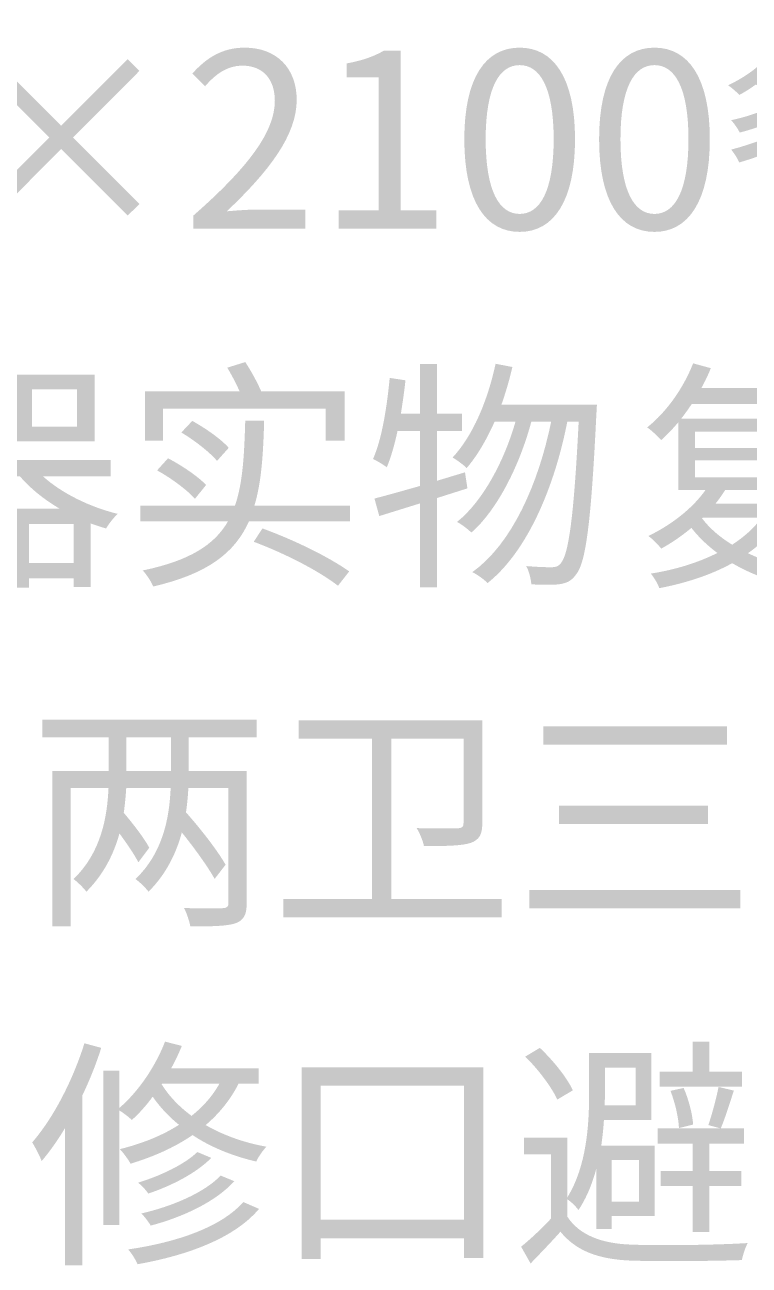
# Model space of a CAD drawing. Header units: millimetres. Extents: x -4600 to 229000, y -4300 to 19460.
# Drawn here: x 100488 to 101343, y 9372 to 10836 of the extents above; entities that cross this region are included whole.
import ezdxf

# ---------------------------------------------------------------- set-up
doc = ezdxf.new("R2010")
doc.units = ezdxf.units.MM
doc.header["$LTSCALE"] = 100
doc.layers.add('A-NOTE', color=7, linetype='Continuous', lineweight=18)

# ---------------------------------------------------------------- blocks, each defined once
blk = doc.blocks.new('A03_SHEET')
at = {"layer": 'A-NOTE'}
h = blk.add_hatch(color=256, dxfattribs=at)
edge = h.paths.add_edge_path()
edge.add_spline(control_points=[(21464.9, 10784.9), (21476.6, 10779.2), (21489.2, 10772.6), (21501.6, 10765.5)], knot_values=[0, 0, 0, 0, 1, 1, 1, 1], degree=3, periodic=0)
edge.add_spline(control_points=[(21501.6, 10765.5), (21489.8, 10758), (21476.9, 10752.3), (21464, 10748.3)], knot_values=[0, 0, 0, 0, 1, 1, 1, 1], degree=3, periodic=0)
edge.add_spline(control_points=[(21464, 10748.3), (21466, 10746.3), (21468.3, 10743.4), (21470.3, 10740.5)], knot_values=[0, 0, 0, 0, 1, 1, 1, 1], degree=3, periodic=0)
edge.add_line((21470.3, 10740.5), (21460.3, 10748.3))
edge.add_line((21460.3, 10748.3), (21442.5, 10748.3))
edge.add_spline(control_points=[(21442.5, 10748.3), (21417.9, 10724.2), (21370.1, 10701.3), (21321.6, 10688.4)], knot_values=[0, 0, 0, 0, 1, 1, 1, 1], degree=3, periodic=0)
edge.add_spline(control_points=[(21321.6, 10688.4), (21325.1, 10684.1), (21329.4, 10677.5), (21331.1, 10673.2)], knot_values=[0, 0, 0, 0, 1, 1, 1, 1], degree=3, periodic=0)
edge.add_spline(control_points=[(21331.1, 10673.2), (21361.2, 10682.1), (21391.5, 10694.7), (21416.2, 10708.7)], knot_values=[0, 0, 0, 0, 1, 1, 1, 1], degree=3, periodic=0)
edge.add_line((21416.2, 10708.7), (21416.2, 10698.1))
edge.add_line((21416.2, 10698.1), (21490.7, 10698.1))
edge.add_line((21490.7, 10698.1), (21490.7, 10708.7))
edge.add_spline(control_points=[(21490.7, 10708.7), (21517.6, 10694.4), (21548.8, 10682.4), (21576.3, 10675.5)], knot_values=[0, 0, 0, 0, 1, 1, 1, 1], degree=3, periodic=0)
edge.add_spline(control_points=[(21576.3, 10675.5), (21578.6, 10680.1), (21582.9, 10687.3), (21586.6, 10691.5)], knot_values=[0, 0, 0, 0, 1, 1, 1, 1], degree=3, periodic=0)
edge.add_spline(control_points=[(21586.6, 10691.5), (21550.8, 10699.3), (21510.7, 10714.5), (21479.5, 10734.5)], knot_values=[0, 0, 0, 0, 1, 1, 1, 1], degree=3, periodic=0)
edge.add_spline(control_points=[(21479.5, 10734.5), (21493, 10739.7), (21506.4, 10746.6), (21518.5, 10755.2)], knot_values=[0, 0, 0, 0, 1, 1, 1, 1], degree=3, periodic=0)
edge.add_spline(control_points=[(21518.5, 10755.2), (21537.4, 10743.4), (21554.3, 10731.4), (21565.2, 10721.3)], knot_values=[0, 0, 0, 0, 1, 1, 1, 1], degree=3, periodic=0)
edge.add_line((21565.2, 10721.3), (21578.6, 10735.4))
edge.add_spline(control_points=[(21578.6, 10735.4), (21567.7, 10745.1), (21551.4, 10756.3), (21533.4, 10767.2)], knot_values=[0, 0, 0, 0, 1, 1, 1, 1], degree=3, periodic=0)
edge.add_spline(control_points=[(21533.4, 10767.2), (21548.5, 10780.9), (21561.4, 10798.1), (21569.2, 10818.8)], knot_values=[0, 0, 0, 0, 1, 1, 1, 1], degree=3, periodic=0)
edge.add_line((21569.2, 10818.8), (21556.6, 10824.2))
edge.add_line((21556.6, 10824.2), (21553.4, 10823.3))
edge.add_line((21553.4, 10823.3), (21465.5, 10823.3))
edge.add_line((21465.5, 10823.3), (21465.5, 10807.6))
edge.add_line((21465.5, 10807.6), (21543.7, 10807.6))
edge.add_spline(control_points=[(21543.7, 10807.6), (21536.8, 10795.8), (21527.6, 10785.5), (21517, 10776.6)], knot_values=[0, 0, 0, 0, 1, 1, 1, 1], degree=3, periodic=0)
edge.add_spline(control_points=[(21517, 10776.6), (21503.6, 10784.1), (21489.8, 10791), (21477.2, 10796.7)], knot_values=[0, 0, 0, 0, 1, 1, 1, 1], degree=3, periodic=0)
edge.add_line((21477.2, 10796.7), (21464.9, 10784.9))
edge = h.paths.add_edge_path(flags=0)
edge.add_spline(control_points=[(21364.9, 10799), (21354.3, 10785.2), (21336.2, 10772.9), (21317.9, 10764.3)], knot_values=[0, 0, 0, 0, 1, 1, 1, 1], degree=3, periodic=0)
edge.add_spline(control_points=[(21317.9, 10764.3), (21321.9, 10761.7), (21328.5, 10756), (21331.1, 10752.9)], knot_values=[0, 0, 0, 0, 1, 1, 1, 1], degree=3, periodic=0)
edge.add_spline(control_points=[(21331.1, 10752.9), (21337.7, 10756.3), (21344.3, 10760.6), (21350.6, 10765.2)], knot_values=[0, 0, 0, 0, 1, 1, 1, 1], degree=3, periodic=0)
edge.add_spline(control_points=[(21350.6, 10765.2), (21362, 10759.7), (21374.6, 10752.3), (21383.5, 10746)], knot_values=[0, 0, 0, 0, 1, 1, 1, 1], degree=3, periodic=0)
edge.add_spline(control_points=[(21383.5, 10746), (21364.3, 10735.4), (21342.8, 10727.6), (21321.6, 10723.1)], knot_values=[0, 0, 0, 0, 1, 1, 1, 1], degree=3, periodic=0)
edge.add_spline(control_points=[(21321.6, 10723.1), (21325.1, 10719.3), (21329.7, 10712.7), (21331.7, 10708.5)], knot_values=[0, 0, 0, 0, 1, 1, 1, 1], degree=3, periodic=0)
edge.add_spline(control_points=[(21331.7, 10708.5), (21379.2, 10720.8), (21428.5, 10746), (21450.3, 10789)], knot_values=[0, 0, 0, 0, 1, 1, 1, 1], degree=3, periodic=0)
edge.add_line((21450.3, 10789), (21438.5, 10795.5))
edge.add_line((21438.5, 10795.5), (21435.1, 10794.7))
edge.add_line((21435.1, 10794.7), (21404.7, 10794.7))
edge.add_line((21404.7, 10794.7), (21404.7, 10809))
edge.add_line((21404.7, 10809), (21454, 10809))
edge.add_line((21454, 10809), (21454, 10823.3))
edge.add_line((21454, 10823.3), (21404.7, 10823.3))
edge.add_line((21404.7, 10823.3), (21404.7, 10835.7))
edge.add_line((21404.7, 10835.7), (21386.4, 10835.7))
edge.add_line((21386.4, 10835.7), (21386.4, 10794.7))
edge.add_line((21386.4, 10794.7), (21379.8, 10794.7))
edge.add_line((21379.8, 10794.7), (21364.9, 10799))
edge = h.paths.add_edge_path(flags=0)
edge.add_spline(control_points=[(21424.5, 10780.4), (21417.3, 10770.6), (21408.2, 10762), (21397.6, 10754.6)], knot_values=[0, 0, 0, 0, 1, 1, 1, 1], degree=3, periodic=0)
edge.add_spline(control_points=[(21397.6, 10754.6), (21388.7, 10761.5), (21374.9, 10769.2), (21362.6, 10774.6)], knot_values=[0, 0, 0, 0, 1, 1, 1, 1], degree=3, periodic=0)
edge.add_line((21362.6, 10774.6), (21368.6, 10780.4))
edge.add_line((21368.6, 10780.4), (21424.5, 10780.4))
edge = h.paths.add_edge_path(flags=0)
edge.add_spline(control_points=[(21452.6, 10733.7), (21462, 10725.9), (21473.5, 10718.5), (21486.1, 10711.3)], knot_values=[0, 0, 0, 0, 1, 1, 1, 1], degree=3, periodic=0)
edge.add_line((21486.1, 10711.3), (21420.8, 10711.3))
edge.add_spline(control_points=[(21420.8, 10711.3), (21433.1, 10718.5), (21444, 10726.2), (21452.6, 10733.7)], knot_values=[0, 0, 0, 0, 1, 1, 1, 1], degree=3, periodic=0)
h = blk.add_hatch(color=256, dxfattribs=at)
edge = h.paths.add_edge_path()
edge.add_line((20687.1, 10595), (20819.1, 10595))
edge.add_line((20819.1, 10595), (20819.1, 10617.6))
edge.add_line((20819.1, 10617.6), (20761, 10617.6))
edge.add_spline(control_points=[(20761, 10617.6), (20750.4, 10617.6), (20737.5, 10616.5), (20726.6, 10615.6)], knot_values=[0, 0, 0, 0, 1, 1, 1, 1], degree=3, periodic=0)
edge.add_spline(control_points=[(20726.6, 10615.6), (20775.9, 10662.3), (20809.1, 10705), (20809.1, 10747.1), (20809.1, 10784.4), (20785.3, 10808.7), (20747.8, 10808.7), (20721.1, 10808.7), (20702.8, 10796.7), (20685.9, 10778.1)], knot_values=[0, 0, 0, 0, 1, 1, 1, 2, 2, 2, 3, 3, 3, 3], degree=3, periodic=0)
edge.add_line((20685.9, 10778.1), (20701.1, 10763.2))
edge.add_spline(control_points=[(20701.1, 10763.2), (20712.8, 10777.2), (20727.4, 10787.5), (20744.6, 10787.5), (20770.7, 10787.5), (20783.3, 10770), (20783.3, 10746), (20783.3, 10709.9), (20752.9, 10668.1), (20687.1, 10610.5)], knot_values=[0, 0, 0, 0, 1, 1, 1, 2, 2, 2, 3, 3, 3, 3], degree=3, periodic=0)
edge.add_line((20687.1, 10610.5), (20687.1, 10595))
h = blk.add_hatch(color=256, dxfattribs=at)
edge = h.paths.add_edge_path()
edge.add_line((20858.7, 10595), (20973.8, 10595))
edge.add_line((20973.8, 10595), (20973.8, 10616.8))
edge.add_line((20973.8, 10616.8), (20931.7, 10616.8))
edge.add_line((20931.7, 10616.8), (20931.7, 10805))
edge.add_line((20931.7, 10805), (20911.7, 10805))
edge.add_spline(control_points=[(20911.7, 10805), (20900.2, 10798.4), (20886.7, 10793.5), (20868.1, 10790.1)], knot_values=[0, 0, 0, 0, 1, 1, 1, 1], degree=3, periodic=0)
edge.add_line((20868.1, 10790.1), (20868.1, 10773.5))
edge.add_line((20868.1, 10773.5), (20905.6, 10773.5))
edge.add_line((20905.6, 10773.5), (20905.6, 10616.8))
edge.add_line((20905.6, 10616.8), (20858.7, 10616.8))
edge.add_line((20858.7, 10616.8), (20858.7, 10595))
h = blk.add_hatch(color=256, dxfattribs=at)
edge = h.paths.add_edge_path()
edge.add_spline(control_points=[(21072.1, 10591.3), (21111.9, 10591.3), (21137.4, 10627.4), (21137.4, 10700.7), (21137.4, 10773.5), (21111.9, 10808.7), (21072.1, 10808.7), (21032, 10808.7), (21006.8, 10773.5), (21006.8, 10700.7), (21006.8, 10627.4), (21032, 10591.3), (21072.1, 10591.3)], knot_values=[0, 0, 0, 0, 1, 1, 1, 2, 2, 2, 3, 3, 3, 4, 4, 4, 4], degree=3, periodic=0)
edge = h.paths.add_edge_path(flags=0)
edge.add_spline(control_points=[(21072.1, 10612.5), (21048.3, 10612.5), (21032, 10639.1), (21032, 10700.7), (21032, 10762), (21048.3, 10788.1), (21072.1, 10788.1), (21095.9, 10788.1), (21112.2, 10762), (21112.2, 10700.7), (21112.2, 10639.1), (21095.9, 10612.5), (21072.1, 10612.5)], knot_values=[0, 0, 0, 0, 1, 1, 1, 2, 2, 2, 3, 3, 3, 4, 4, 4, 4], degree=3, periodic=0)
h = blk.add_hatch(color=256, dxfattribs=at)
edge = h.paths.add_edge_path()
edge.add_spline(control_points=[(21231.1, 10591.3), (21270.9, 10591.3), (21296.4, 10627.4), (21296.4, 10700.7), (21296.4, 10773.5), (21270.9, 10808.7), (21231.1, 10808.7), (21191, 10808.7), (21165.8, 10773.5), (21165.8, 10700.7), (21165.8, 10627.4), (21191, 10591.3), (21231.1, 10591.3)], knot_values=[0, 0, 0, 0, 1, 1, 1, 2, 2, 2, 3, 3, 3, 4, 4, 4, 4], degree=3, periodic=0)
edge = h.paths.add_edge_path(flags=0)
edge.add_spline(control_points=[(21231.1, 10612.5), (21207.3, 10612.5), (21191, 10639.1), (21191, 10700.7), (21191, 10762), (21207.3, 10788.1), (21231.1, 10788.1), (21254.9, 10788.1), (21271.2, 10762), (21271.2, 10700.7), (21271.2, 10639.1), (21254.9, 10612.5), (21231.1, 10612.5)], knot_values=[0, 0, 0, 0, 1, 1, 1, 2, 2, 2, 3, 3, 3, 4, 4, 4, 4], degree=3, periodic=0)
for points in [[(20609.7, 10610.5), (20623.5, 10624.2), (20545.2, 10702.7), (20623.5, 10781.2), (20609.7, 10795), (20531.2, 10716.5), (20453, 10795), (20438.9, 10780.9), (20517.4, 10702.7), (20438.9, 10624.2), (20453, 10610.5), (20531.2, 10689), (20609.7, 10610.5)], [(21100.2, 10007.9), (21100.2, 9986.1), (21316.8, 9986.1), (21316.8, 10007.9), (21100.2, 10007.9)], [(21118.5, 9914.2), (21118.5, 9892.7), (21294.4, 9892.7), (21294.4, 9914.2), (21118.5, 9914.2)], [(21083.6, 9814.8), (21083.6, 9793), (21332.5, 9793), (21332.5, 9814.8), (21083.6, 9814.8)]]:
    blk.add_hatch(color=256, dxfattribs=at).paths.add_polyline_path(points)
h = blk.add_hatch(color=256, dxfattribs=at)
edge = h.paths.add_edge_path()
edge.add_line((20630, 10403), (20630, 10344.8))
edge.add_line((20630, 10344.8), (20651.5, 10344.8))
edge.add_line((20651.5, 10344.8), (20651.5, 10382.9))
edge.add_line((20651.5, 10382.9), (20843.2, 10382.9))
edge.add_line((20843.2, 10382.9), (20843.2, 10344.8))
edge.add_line((20843.2, 10344.8), (20865.5, 10344.8))
edge.add_line((20865.5, 10344.8), (20865.5, 10403))
edge.add_line((20865.5, 10403), (20767.3, 10403))
edge.add_spline(control_points=[(20767.3, 10403), (20763, 10413), (20755.5, 10427.1), (20748.4, 10437.7)], knot_values=[0, 0, 0, 0, 1, 1, 1, 1], degree=3, periodic=0)
edge.add_line((20748.4, 10437.7), (20727.2, 10431.1))
edge.add_spline(control_points=[(20727.2, 10431.1), (20732.3, 10422.5), (20737.8, 10412.2), (20741.8, 10403)], knot_values=[0, 0, 0, 0, 1, 1, 1, 1], degree=3, periodic=0)
edge.add_line((20741.8, 10403), (20630, 10403))
h = blk.add_hatch(color=256, dxfattribs=at)
edge = h.paths.add_edge_path()
edge.add_spline(control_points=[(20918.8, 10419), (20915.4, 10383.8), (20909.7, 10347.4), (20899.1, 10323.3)], knot_values=[0, 0, 0, 0, 1, 1, 1, 1], degree=3, periodic=0)
edge.add_spline(control_points=[(20899.1, 10323.3), (20903.6, 10321.3), (20912, 10316.2), (20915.4, 10313.6)], knot_values=[0, 0, 0, 0, 1, 1, 1, 1], degree=3, periodic=0)
edge.add_spline(control_points=[(20915.4, 10313.6), (20920.3, 10325.4), (20924.6, 10340.3), (20928, 10356.3)], knot_values=[0, 0, 0, 0, 1, 1, 1, 1], degree=3, periodic=0)
edge.add_line((20928, 10356.3), (20954.4, 10356.3))
edge.add_line((20954.4, 10356.3), (20954.4, 10291.5))
edge.add_spline(control_points=[(20954.4, 10291.5), (20934.3, 10285.8), (20915.4, 10280.4), (20900.8, 10276.7)], knot_values=[0, 0, 0, 0, 1, 1, 1, 1], degree=3, periodic=0)
edge.add_line((20900.8, 10276.7), (20906.5, 10256))
edge.add_line((20906.5, 10256), (20954.4, 10270.9))
edge.add_line((20954.4, 10270.9), (20954.4, 10172.1))
edge.add_line((20954.4, 10172.1), (20974.4, 10172.1))
edge.add_line((20974.4, 10172.1), (20974.4, 10277.2))
edge.add_line((20974.4, 10277.2), (21010.5, 10288.7))
edge.add_line((21010.5, 10288.7), (21007.6, 10307.6))
edge.add_line((21007.6, 10307.6), (20974.4, 10297.6))
edge.add_line((20974.4, 10297.6), (20974.4, 10356.3))
edge.add_line((20974.4, 10356.3), (21003.9, 10356.3))
edge.add_line((21003.9, 10356.3), (21003.9, 10376.9))
edge.add_line((21003.9, 10376.9), (20974.4, 10376.9))
edge.add_line((20974.4, 10376.9), (20974.4, 10435.4))
edge.add_line((20974.4, 10435.4), (20954.4, 10435.4))
edge.add_line((20954.4, 10435.4), (20954.4, 10376.9))
edge.add_line((20954.4, 10376.9), (20932, 10376.9))
edge.add_spline(control_points=[(20932, 10376.9), (20934, 10389.8), (20936, 10403), (20937.4, 10416.2)], knot_values=[0, 0, 0, 0, 1, 1, 1, 1], degree=3, periodic=0)
edge.add_line((20937.4, 10416.2), (20918.8, 10419))
h = blk.add_hatch(color=256, dxfattribs=at)
edge = h.paths.add_edge_path()
edge.add_spline(control_points=[(21043.7, 10435.7), (21034.3, 10392.1), (21017.1, 10351.1), (20993, 10325.1)], knot_values=[0, 0, 0, 0, 1, 1, 1, 1], degree=3, periodic=0)
edge.add_spline(control_points=[(20993, 10325.1), (20997.9, 10322.2), (21006.2, 10316.2), (21009.6, 10312.7)], knot_values=[0, 0, 0, 0, 1, 1, 1, 1], degree=3, periodic=0)
edge.add_spline(control_points=[(21009.6, 10312.7), (21022.3, 10327.4), (21033.1, 10346.3), (21042.6, 10367.5)], knot_values=[0, 0, 0, 0, 1, 1, 1, 1], degree=3, periodic=0)
edge.add_line((21042.6, 10367.5), (21067.2, 10367.5))
edge.add_spline(control_points=[(21067.2, 10367.5), (21054.1, 10321.3), (21028.6, 10273.2), (20998.2, 10249.1)], knot_values=[0, 0, 0, 0, 1, 1, 1, 1], degree=3, periodic=0)
edge.add_spline(control_points=[(20998.2, 10249.1), (21003.9, 10246), (21010.8, 10240.8), (21015.1, 10236.5)], knot_values=[0, 0, 0, 0, 1, 1, 1, 1], degree=3, periodic=0)
edge.add_spline(control_points=[(21015.1, 10236.5), (21046.6, 10264), (21072.7, 10317.9), (21085.9, 10367.5)], knot_values=[0, 0, 0, 0, 1, 1, 1, 1], degree=3, periodic=0)
edge.add_line((21085.9, 10367.5), (21109.3, 10367.5))
edge.add_spline(control_points=[(21109.3, 10367.5), (21094.4, 10295), (21063.5, 10223.6), (21016.2, 10189.8)], knot_values=[0, 0, 0, 0, 1, 1, 1, 1], degree=3, periodic=0)
edge.add_spline(control_points=[(21016.2, 10189.8), (21022.3, 10187), (21030, 10181.2), (21034.3, 10177)], knot_values=[0, 0, 0, 0, 1, 1, 1, 1], degree=3, periodic=0)
edge.add_spline(control_points=[(21034.3, 10177), (21081.8, 10214.8), (21113.6, 10291.8), (21128.3, 10367.5)], knot_values=[0, 0, 0, 0, 1, 1, 1, 1], degree=3, periodic=0)
edge.add_line((21128.3, 10367.5), (21141.7, 10367.5))
edge.add_spline(control_points=[(21141.7, 10367.5), (21136, 10253.2), (21129.7, 10210.5), (21120.5, 10200.2)], knot_values=[0, 0, 0, 0, 1, 1, 1, 1], degree=3, periodic=0)
edge.add_spline(control_points=[(21120.5, 10200.2), (21117.4, 10196.4), (21114.5, 10195.6), (21109.6, 10195.6), (21104.2, 10195.6), (21092.7, 10195.9), (21079.8, 10197)], knot_values=[0, 0, 0, 0, 1, 1, 1, 2, 2, 2, 2], degree=3, periodic=0)
edge.add_spline(control_points=[(21079.8, 10197), (21083.3, 10191), (21085.3, 10181.8), (21085.9, 10175.5)], knot_values=[0, 0, 0, 0, 1, 1, 1, 1], degree=3, periodic=0)
edge.add_spline(control_points=[(21085.9, 10175.5), (21098.5, 10174.7), (21110.8, 10174.7), (21118.5, 10175.5)], knot_values=[0, 0, 0, 0, 1, 1, 1, 1], degree=3, periodic=0)
edge.add_spline(control_points=[(21118.5, 10175.5), (21127.1, 10176.7), (21132.8, 10179), (21138.6, 10187)], knot_values=[0, 0, 0, 0, 1, 1, 1, 1], degree=3, periodic=0)
edge.add_spline(control_points=[(21138.6, 10187), (21150, 10201), (21156.3, 10246), (21162.6, 10376.6)], knot_values=[0, 0, 0, 0, 1, 1, 1, 1], degree=3, periodic=0)
edge.add_spline(control_points=[(21162.6, 10376.6), (21162.9, 10379.5), (21163.2, 10387.5), (21163.2, 10387.5)], knot_values=[0, 0, 0, 0, 1, 1, 1, 1], degree=3, periodic=0)
edge.add_line((21163.2, 10387.5), (21050.6, 10387.5))
edge.add_spline(control_points=[(21050.6, 10387.5), (21055.5, 10401.6), (21060.1, 10416.7), (21063.5, 10431.9)], knot_values=[0, 0, 0, 0, 1, 1, 1, 1], degree=3, periodic=0)
edge.add_line((21063.5, 10431.9), (21043.7, 10435.7))
h = blk.add_hatch(color=256, dxfattribs=at)
edge = h.paths.add_edge_path()
edge.add_spline(control_points=[(21276.7, 10436.2), (21265.2, 10406.7), (21245.1, 10378.6), (21222.5, 10360.6)], knot_values=[0, 0, 0, 0, 1, 1, 1, 1], degree=3, periodic=0)
edge.add_spline(control_points=[(21222.5, 10360.6), (21227.4, 10357.4), (21235.7, 10349.4), (21239.1, 10345.7)], knot_values=[0, 0, 0, 0, 1, 1, 1, 1], degree=3, periodic=0)
edge.add_spline(control_points=[(21239.1, 10345.7), (21246, 10351.7), (21252.6, 10358.9), (21259.2, 10366.6)], knot_values=[0, 0, 0, 0, 1, 1, 1, 1], degree=3, periodic=0)
edge.add_line((21259.2, 10366.6), (21259.2, 10286.7))
edge.add_line((21259.2, 10286.7), (21291.3, 10286.7))
edge.add_spline(control_points=[(21291.3, 10286.7), (21275.5, 10264.3), (21250, 10245.1), (21223.9, 10232.5)], knot_values=[0, 0, 0, 0, 1, 1, 1, 1], degree=3, periodic=0)
edge.add_spline(control_points=[(21223.9, 10232.5), (21228.8, 10229.1), (21236, 10221.6), (21239.1, 10217.6)], knot_values=[0, 0, 0, 0, 1, 1, 1, 1], degree=3, periodic=0)
edge.add_spline(control_points=[(21239.1, 10217.6), (21251.2, 10224.2), (21263.2, 10232.5), (21274.7, 10242)], knot_values=[0, 0, 0, 0, 1, 1, 1, 1], degree=3, periodic=0)
edge.add_spline(control_points=[(21274.7, 10242), (21283.2, 10231.1), (21293.6, 10221.1), (21305.3, 10212.5)], knot_values=[0, 0, 0, 0, 1, 1, 1, 1], degree=3, periodic=0)
edge.add_spline(control_points=[(21305.3, 10212.5), (21281.5, 10200.4), (21254, 10192.4), (21226.8, 10188.1)], knot_values=[0, 0, 0, 0, 1, 1, 1, 1], degree=3, periodic=0)
edge.add_spline(control_points=[(21226.8, 10188.1), (21230.5, 10183.8), (21235.1, 10176.1), (21236.8, 10170.9)], knot_values=[0, 0, 0, 0, 1, 1, 1, 1], degree=3, periodic=0)
edge.add_spline(control_points=[(21236.8, 10170.9), (21266.9, 10176.7), (21297, 10186.1), (21322.8, 10200.4)], knot_values=[0, 0, 0, 0, 1, 1, 1, 1], degree=3, periodic=0)
edge.add_spline(control_points=[(21322.8, 10200.4), (21345.7, 10187), (21372.6, 10177.2), (21401.6, 10171.8)], knot_values=[0, 0, 0, 0, 1, 1, 1, 1], degree=3, periodic=0)
edge.add_spline(control_points=[(21401.6, 10171.8), (21404.7, 10177.2), (21410.2, 10185.8), (21415, 10190.4)], knot_values=[0, 0, 0, 0, 1, 1, 1, 1], degree=3, periodic=0)
edge.add_spline(control_points=[(21415, 10190.4), (21388.4, 10194.1), (21363.2, 10201.6), (21341.4, 10212.2)], knot_values=[0, 0, 0, 0, 1, 1, 1, 1], degree=3, periodic=0)
edge.add_spline(control_points=[(21341.4, 10212.2), (21360.9, 10225.9), (21376.9, 10243.1), (21387.5, 10264.6)], knot_values=[0, 0, 0, 0, 1, 1, 1, 1], degree=3, periodic=0)
edge.add_line((21387.5, 10264.6), (21374.1, 10271.5))
edge.add_line((21374.1, 10271.5), (21370.1, 10270.6))
edge.add_line((21370.1, 10270.6), (21303, 10270.6))
edge.add_spline(control_points=[(21303, 10270.6), (21307.3, 10275.8), (21311, 10281.2), (21314.5, 10286.7)], knot_values=[0, 0, 0, 0, 1, 1, 1, 1], degree=3, periodic=0)
edge.add_line((21314.5, 10286.7), (21385, 10286.7))
edge.add_line((21385, 10286.7), (21385, 10370.9))
edge.add_line((21385, 10370.9), (21262.6, 10370.9))
edge.add_spline(control_points=[(21262.6, 10370.9), (21266.9, 10376.4), (21271.2, 10382.4), (21275.2, 10388.4)], knot_values=[0, 0, 0, 0, 1, 1, 1, 1], degree=3, periodic=0)
edge.add_line((21275.2, 10388.4), (21399.3, 10388.4))
edge.add_line((21399.3, 10388.4), (21399.3, 10407))
edge.add_line((21399.3, 10407), (21286.4, 10407))
edge.add_spline(control_points=[(21286.4, 10407), (21290.7, 10414.7), (21294.4, 10422.5), (21297.6, 10430.5)], knot_values=[0, 0, 0, 0, 1, 1, 1, 1], degree=3, periodic=0)
edge.add_line((21297.6, 10430.5), (21276.7, 10436.2))
edge = h.paths.add_edge_path(flags=0)
edge.add_line((21287.3, 10253.2), (21288.4, 10254.3))
edge.add_line((21288.4, 10254.3), (21357.7, 10254.3))
edge.add_spline(control_points=[(21357.7, 10254.3), (21348.9, 10242), (21336.8, 10231.4), (21322.8, 10222.2)], knot_values=[0, 0, 0, 0, 1, 1, 1, 1], degree=3, periodic=0)
edge.add_spline(control_points=[(21322.8, 10222.2), (21308.2, 10231.1), (21296.1, 10241.7), (21287.3, 10253.2)], knot_values=[0, 0, 0, 0, 1, 1, 1, 1], degree=3, periodic=0)
h.paths.add_polyline_path([(21278.9, 10321.9), (21364.6, 10321.9), (21364.6, 10301.9), (21278.9, 10301.9), (21278.9, 10321.9)], flags=0)
h.paths.add_polyline_path([(21278.9, 10355.7), (21364.6, 10355.7), (21364.6, 10336.2), (21278.9, 10336.2), (21278.9, 10355.7)], flags=0)
h = blk.add_hatch(color=256, dxfattribs=at)
edge = h.paths.add_edge_path()
edge.add_line((20447.3, 10351.7), (20445.5, 10348))
edge.add_line((20445.5, 10348), (20445.5, 10423))
edge.add_line((20445.5, 10423), (20352.4, 10423))
edge.add_line((20352.4, 10423), (20352.4, 10344))
edge.add_line((20352.4, 10344), (20443.5, 10344))
edge.add_spline(control_points=[(20443.5, 10344), (20439.5, 10336.2), (20434.7, 10329.1), (20428.9, 10322.2)], knot_values=[0, 0, 0, 0, 1, 1, 1, 1], degree=3, periodic=0)
edge.add_line((20428.9, 10322.2), (20332.7, 10322.2))
edge.add_line((20332.7, 10322.2), (20332.7, 10302.7))
edge.add_line((20332.7, 10302.7), (20409.7, 10302.7))
edge.add_spline(control_points=[(20409.7, 10302.7), (20387.7, 10283.5), (20358.7, 10268.6), (20325.5, 10257.5)], knot_values=[0, 0, 0, 0, 1, 1, 1, 1], degree=3, periodic=0)
edge.add_spline(control_points=[(20325.5, 10257.5), (20329.8, 10253.7), (20336.1, 10245.7), (20338.7, 10241.1)], knot_values=[0, 0, 0, 0, 1, 1, 1, 1], degree=3, periodic=0)
edge.add_line((20338.7, 10241.1), (20356.7, 10248))
edge.add_line((20356.7, 10248), (20356.7, 10171.5))
edge.add_line((20356.7, 10171.5), (20375.9, 10171.5))
edge.add_line((20375.9, 10171.5), (20375.9, 10182.4))
edge.add_line((20375.9, 10182.4), (20427.5, 10182.4))
edge.add_line((20427.5, 10182.4), (20427.5, 10172.4))
edge.add_line((20427.5, 10172.4), (20447.3, 10172.4))
edge.add_line((20447.3, 10172.4), (20447.3, 10264.9))
edge.add_line((20447.3, 10264.9), (20391.4, 10264.9))
edge.add_spline(control_points=[(20391.4, 10264.9), (20409.7, 10275.5), (20426.1, 10288.1), (20439.5, 10302.7)], knot_values=[0, 0, 0, 0, 1, 1, 1, 1], degree=3, periodic=0)
edge.add_line((20439.5, 10302.7), (20482.8, 10302.7))
edge.add_spline(control_points=[(20482.8, 10302.7), (20495.1, 10288.4), (20511.1, 10275.5), (20529.2, 10264.9)], knot_values=[0, 0, 0, 0, 1, 1, 1, 1], degree=3, periodic=0)
edge.add_line((20529.2, 10264.9), (20474.2, 10264.9))
edge.add_line((20474.2, 10264.9), (20474.2, 10171.5))
edge.add_line((20474.2, 10171.5), (20493.4, 10171.5))
edge.add_line((20493.4, 10171.5), (20493.4, 10182.4))
edge.add_line((20493.4, 10182.4), (20545.8, 10182.4))
edge.add_line((20545.8, 10182.4), (20545.8, 10172.4))
edge.add_line((20545.8, 10172.4), (20565.9, 10172.4))
edge.add_line((20565.9, 10172.4), (20565.9, 10247.4))
edge.add_spline(control_points=[(20565.9, 10247.4), (20571.9, 10245.1), (20578.2, 10243.1), (20584.2, 10241.4)], knot_values=[0, 0, 0, 0, 1, 1, 1, 1], degree=3, periodic=0)
edge.add_spline(control_points=[(20584.2, 10241.4), (20587.4, 10246.6), (20593.4, 10254.6), (20598, 10258.6)], knot_values=[0, 0, 0, 0, 1, 1, 1, 1], degree=3, periodic=0)
edge.add_spline(control_points=[(20598, 10258.6), (20565, 10266.6), (20531.8, 10283), (20510, 10302.7)], knot_values=[0, 0, 0, 0, 1, 1, 1, 1], degree=3, periodic=0)
edge.add_line((20510, 10302.7), (20589.6, 10302.7))
edge.add_line((20589.6, 10302.7), (20589.6, 10322.2))
edge.add_line((20589.6, 10322.2), (20455, 10322.2))
edge.add_spline(control_points=[(20455, 10322.2), (20459.9, 10329.4), (20464.2, 10337.1), (20467.9, 10345.1)], knot_values=[0, 0, 0, 0, 1, 1, 1, 1], degree=3, periodic=0)
edge.add_line((20467.9, 10345.1), (20447.3, 10351.7))
h.paths.add_polyline_path([(20477.1, 10423), (20477.1, 10344), (20570.7, 10344), (20570.7, 10423), (20477.1, 10423)], flags=0)
h.paths.add_polyline_path([(20496.8, 10405.6), (20550.1, 10405.6), (20550.1, 10361.5), (20496.8, 10361.5), (20496.8, 10405.6)], flags=0)
h.paths.add_polyline_path([(20493.4, 10200.7), (20493.4, 10246.6), (20545.8, 10246.6), (20545.8, 10200.7), (20493.4, 10200.7)], flags=0)
h.paths.add_polyline_path([(20375.9, 10200.7), (20375.9, 10246.6), (20427.5, 10246.6), (20427.5, 10200.7), (20375.9, 10200.7)], flags=0)
h.paths.add_polyline_path([(20372.2, 10405.6), (20424.9, 10405.6), (20424.9, 10361.5), (20372.2, 10361.5), (20372.2, 10405.6)], flags=0)
h = blk.add_hatch(color=256, dxfattribs=at)
edge = h.paths.add_edge_path()
edge.add_line((20624.6, 10268.3), (20624.6, 10249.7))
edge.add_line((20624.6, 10249.7), (20728, 10249.7))
edge.add_spline(control_points=[(20728, 10249.7), (20712, 10221.9), (20682.5, 10203.3), (20627.5, 10191.8)], knot_values=[0, 0, 0, 0, 1, 1, 1, 1], degree=3, periodic=0)
edge.add_spline(control_points=[(20627.5, 10191.8), (20632, 10187), (20637.5, 10178.7), (20639.8, 10172.9)], knot_values=[0, 0, 0, 0, 1, 1, 1, 1], degree=3, periodic=0)
edge.add_spline(control_points=[(20639.8, 10172.9), (20704.2, 10187.8), (20736.3, 10212.8), (20752.7, 10249.7)], knot_values=[0, 0, 0, 0, 1, 1, 1, 1], degree=3, periodic=0)
edge.add_line((20752.7, 10249.7), (20872.1, 10249.7))
edge.add_line((20872.1, 10249.7), (20872.1, 10268.3))
edge.add_line((20872.1, 10268.3), (20759.2, 10268.3))
edge.add_spline(control_points=[(20759.2, 10268.3), (20767.6, 10296.1), (20769.6, 10329.4), (20770.7, 10368.6)], knot_values=[0, 0, 0, 0, 1, 1, 1, 1], degree=3, periodic=0)
edge.add_line((20770.7, 10368.6), (20748.4, 10368.6))
edge.add_spline(control_points=[(20748.4, 10368.6), (20747.2, 10327.9), (20745.5, 10295), (20736.3, 10268.3)], knot_values=[0, 0, 0, 0, 1, 1, 1, 1], degree=3, periodic=0)
edge.add_line((20736.3, 10268.3), (20624.6, 10268.3))
edge = h.paths.add_edge_path(flags=0)
edge.add_spline(control_points=[(20758.4, 10225.7), (20796.5, 10211.3), (20834.6, 10191.6), (20857.8, 10173.8)], knot_values=[0, 0, 0, 0, 1, 1, 1, 1], degree=3, periodic=0)
edge.add_line((20857.8, 10173.8), (20871, 10190.7))
edge.add_spline(control_points=[(20871, 10190.7), (20847.2, 10207.6), (20807.1, 10227.4), (20768.7, 10241.4)], knot_values=[0, 0, 0, 0, 1, 1, 1, 1], degree=3, periodic=0)
edge.add_line((20768.7, 10241.4), (20758.4, 10225.7))
edge = h.paths.add_edge_path(flags=0)
edge.add_spline(control_points=[(20644.4, 10309.9), (20660.7, 10301), (20679.9, 10286.7), (20689.1, 10276.4)], knot_values=[0, 0, 0, 0, 1, 1, 1, 1], degree=3, periodic=0)
edge.add_line((20689.1, 10276.4), (20702.2, 10292.7))
edge.add_spline(control_points=[(20702.2, 10292.7), (20692.8, 10302.7), (20673.3, 10315.9), (20657.3, 10324.2)], knot_values=[0, 0, 0, 0, 1, 1, 1, 1], degree=3, periodic=0)
edge.add_line((20657.3, 10324.2), (20644.4, 10309.9))
edge = h.paths.add_edge_path(flags=0)
edge.add_spline(control_points=[(20673, 10354.6), (20688.5, 10345.4), (20706.8, 10331.1), (20715.1, 10321.1)], knot_values=[0, 0, 0, 0, 1, 1, 1, 1], degree=3, periodic=0)
edge.add_line((20715.1, 10321.1), (20728.9, 10336.5))
edge.add_spline(control_points=[(20728.9, 10336.5), (20720, 10346.8), (20701.4, 10359.7), (20685.9, 10368.3)], knot_values=[0, 0, 0, 0, 1, 1, 1, 1], degree=3, periodic=0)
edge.add_line((20685.9, 10368.3), (20673, 10354.6))
h = blk.add_hatch(color=256, dxfattribs=at)
edge = h.paths.add_edge_path()
edge.add_line((20520.9, 9955.2), (20520.9, 9771.8))
edge.add_line((20520.9, 9771.8), (20542.4, 9771.8))
edge.add_line((20542.4, 9771.8), (20542.4, 9935.1))
edge.add_line((20542.4, 9935.1), (20587.1, 9935.1))
edge.add_spline(control_points=[(20587.1, 9935.1), (20585.6, 9901.3), (20578.5, 9858.9), (20545.8, 9827.7)], knot_values=[0, 0, 0, 0, 1, 1, 1, 1], degree=3, periodic=0)
edge.add_spline(control_points=[(20545.8, 9827.7), (20550.7, 9824.2), (20557.6, 9817.3), (20561, 9812.8)], knot_values=[0, 0, 0, 0, 1, 1, 1, 1], degree=3, periodic=0)
edge.add_spline(control_points=[(20561, 9812.8), (20581.6, 9833.4), (20593.4, 9857.5), (20600, 9881.5)], knot_values=[0, 0, 0, 0, 1, 1, 1, 1], degree=3, periodic=0)
edge.add_spline(control_points=[(20600, 9881.5), (20608.8, 9869.5), (20617.7, 9856.6), (20622.3, 9847.4)], knot_values=[0, 0, 0, 0, 1, 1, 1, 1], degree=3, periodic=0)
edge.add_line((20622.3, 9847.4), (20635.2, 9864.6))
edge.add_spline(control_points=[(20635.2, 9864.6), (20629.5, 9875.5), (20616.9, 9891.8), (20605.1, 9905.9)], knot_values=[0, 0, 0, 0, 1, 1, 1, 1], degree=3, periodic=0)
edge.add_spline(control_points=[(20605.1, 9905.9), (20606.5, 9915.9), (20607.4, 9925.9), (20608, 9935.1)], knot_values=[0, 0, 0, 0, 1, 1, 1, 1], degree=3, periodic=0)
edge.add_line((20608, 9935.1), (20660.4, 9935.1))
edge.add_spline(control_points=[(20660.4, 9935.1), (20659, 9901.3), (20651.8, 9858.9), (20618.9, 9827.7)], knot_values=[0, 0, 0, 0, 1, 1, 1, 1], degree=3, periodic=0)
edge.add_spline(control_points=[(20618.9, 9827.7), (20624, 9824.2), (20630.9, 9817.3), (20634.3, 9812.8)], knot_values=[0, 0, 0, 0, 1, 1, 1, 1], degree=3, periodic=0)
edge.add_spline(control_points=[(20634.3, 9812.8), (20655.3, 9833.7), (20667, 9858.3), (20673.6, 9882.7)], knot_values=[0, 0, 0, 0, 1, 1, 1, 1], degree=3, periodic=0)
edge.add_spline(control_points=[(20673.6, 9882.7), (20688.8, 9863.8), (20704.2, 9842.3), (20712.3, 9827.9)], knot_values=[0, 0, 0, 0, 1, 1, 1, 1], degree=3, periodic=0)
edge.add_line((20712.3, 9827.9), (20725.2, 9844.6))
edge.add_spline(control_points=[(20725.2, 9844.6), (20716, 9860.9), (20696.5, 9886.1), (20678.5, 9906.4)], knot_values=[0, 0, 0, 0, 1, 1, 1, 1], degree=3, periodic=0)
edge.add_spline(control_points=[(20678.5, 9906.4), (20679.9, 9916.2), (20680.8, 9925.9), (20681.3, 9935.1)], knot_values=[0, 0, 0, 0, 1, 1, 1, 1], degree=3, periodic=0)
edge.add_line((20681.3, 9935.1), (20728.6, 9935.1))
edge.add_line((20728.6, 9935.1), (20728.6, 9799.6))
edge.add_spline(control_points=[(20728.6, 9799.6), (20728.6, 9795), (20726.9, 9793.3), (20721.4, 9793.3)], knot_values=[0, 0, 0, 0, 1, 1, 1, 1], degree=3, periodic=0)
edge.add_spline(control_points=[(20721.4, 9793.3), (20716, 9793), (20696.5, 9792.7), (20676.2, 9793.6)], knot_values=[0, 0, 0, 0, 1, 1, 1, 1], degree=3, periodic=0)
edge.add_spline(control_points=[(20676.2, 9793.6), (20679.3, 9787.6), (20682.5, 9778.1), (20683.6, 9771.8)], knot_values=[0, 0, 0, 0, 1, 1, 1, 1], degree=3, periodic=0)
edge.add_spline(control_points=[(20683.6, 9771.8), (20709.4, 9771.8), (20726.6, 9772.1), (20736.9, 9775.5)], knot_values=[0, 0, 0, 0, 1, 1, 1, 1], degree=3, periodic=0)
edge.add_spline(control_points=[(20736.9, 9775.5), (20746.9, 9779.2), (20750.1, 9785.8), (20750.1, 9799.3)], knot_values=[0, 0, 0, 0, 1, 1, 1, 1], degree=3, periodic=0)
edge.add_line((20750.1, 9799.3), (20750.1, 9955.2))
edge.add_line((20750.1, 9955.2), (20681.6, 9955.2))
edge.add_line((20681.6, 9955.2), (20681.6, 9995))
edge.add_line((20681.6, 9995), (20761.8, 9995))
edge.add_line((20761.8, 9995), (20761.8, 10015.6))
edge.add_line((20761.8, 10015.6), (20509.1, 10015.6))
edge.add_line((20509.1, 10015.6), (20509.1, 9995))
edge.add_line((20509.1, 9995), (20587.4, 9995))
edge.add_line((20587.4, 9995), (20587.4, 9955.2))
edge.add_line((20587.4, 9955.2), (20520.9, 9955.2))
h.paths.add_polyline_path([(20608.3, 9995), (20660.7, 9995), (20660.7, 9955.2), (20608.3, 9955.2), (20608.3, 9995)], flags=0)
h = blk.add_hatch(color=256, dxfattribs=at)
edge = h.paths.add_edge_path()
edge.add_line((20811.4, 10015), (20811.4, 9993.3))
edge.add_line((20811.4, 9993.3), (20897.9, 9993.3))
edge.add_line((20897.9, 9993.3), (20897.9, 9804.2))
edge.add_line((20897.9, 9804.2), (20793.3, 9804.2))
edge.add_line((20793.3, 9804.2), (20793.3, 9782.7))
edge.add_line((20793.3, 9782.7), (21050.9, 9782.7))
edge.add_line((21050.9, 9782.7), (21050.9, 9804.2))
edge.add_line((21050.9, 9804.2), (20920.8, 9804.2))
edge.add_line((20920.8, 9804.2), (20920.8, 9993.3))
edge.add_line((20920.8, 9993.3), (21005.9, 9993.3))
edge.add_line((21005.9, 9993.3), (21005.9, 9893.8))
edge.add_spline(control_points=[(21005.9, 9893.8), (21005.9, 9889.3), (21004.5, 9887.8), (20998.8, 9887.5), (20992.7, 9887.3), (20972.7, 9887.3), (20950.6, 9887.8)], knot_values=[0, 0, 0, 0, 1, 1, 1, 2, 2, 2, 2], degree=3, periodic=0)
edge.add_spline(control_points=[(20950.6, 9887.8), (20954.1, 9882.1), (20958.1, 9872.6), (20959.2, 9866.6)], knot_values=[0, 0, 0, 0, 1, 1, 1, 1], degree=3, periodic=0)
edge.add_spline(control_points=[(20959.2, 9866.6), (20985.6, 9866.6), (21003.6, 9866.9), (21014.2, 9870.3)], knot_values=[0, 0, 0, 0, 1, 1, 1, 1], degree=3, periodic=0)
edge.add_spline(control_points=[(21014.2, 9870.3), (21024.8, 9874.1), (21028, 9880.7), (21028, 9893.3)], knot_values=[0, 0, 0, 0, 1, 1, 1, 1], degree=3, periodic=0)
edge.add_line((21028, 9893.3), (21028, 10015))
edge.add_line((21028, 10015), (20811.4, 10015))
h = blk.add_hatch(color=256, dxfattribs=at)
edge = h.paths.add_edge_path()
edge.add_spline(control_points=[(20558.7, 9633.9), (20544.7, 9589.5), (20522, 9545.7), (20497.1, 9517)], knot_values=[0, 0, 0, 0, 1, 1, 1, 1], degree=3, periodic=0)
edge.add_spline(control_points=[(20497.1, 9517), (20500.5, 9511.6), (20506.3, 9500.1), (20508.3, 9495)], knot_values=[0, 0, 0, 0, 1, 1, 1, 1], degree=3, periodic=0)
edge.add_spline(control_points=[(20508.3, 9495), (20517.7, 9506.2), (20527.2, 9519.3), (20535.8, 9533.9)], knot_values=[0, 0, 0, 0, 1, 1, 1, 1], degree=3, periodic=0)
edge.add_line((20535.8, 9533.9), (20535.8, 9372.1))
edge.add_line((20535.8, 9372.1), (20556.1, 9372.1))
edge.add_line((20556.1, 9372.1), (20556.1, 9572.1))
edge.add_spline(control_points=[(20556.1, 9572.1), (20564.7, 9590.1), (20572.5, 9609.3), (20578.5, 9628.5)], knot_values=[0, 0, 0, 0, 1, 1, 1, 1], degree=3, periodic=0)
edge.add_line((20578.5, 9628.5), (20558.7, 9633.9))
h = blk.add_hatch(color=256, dxfattribs=at)
edge = h.paths.add_edge_path()
edge.add_line((20580.8, 9601.6), (20580.8, 9419.6))
edge.add_line((20580.8, 9419.6), (20600, 9419.6))
edge.add_line((20600, 9419.6), (20600, 9554.6))
edge.add_spline(control_points=[(20600, 9554.6), (20604.8, 9551.7), (20611.4, 9546.6), (20614.6, 9543.4)], knot_values=[0, 0, 0, 0, 1, 1, 1, 1], degree=3, periodic=0)
edge.add_spline(control_points=[(20614.6, 9543.4), (20623.2, 9551.1), (20631.5, 9560.3), (20639.2, 9570.9)], knot_values=[0, 0, 0, 0, 1, 1, 1, 1], degree=3, periodic=0)
edge.add_spline(control_points=[(20639.2, 9570.9), (20647.2, 9559.4), (20657.5, 9548), (20670.2, 9537.7)], knot_values=[0, 0, 0, 0, 1, 1, 1, 1], degree=3, periodic=0)
edge.add_spline(control_points=[(20670.2, 9537.7), (20650.1, 9524.8), (20626.6, 9515.6), (20600.5, 9509)], knot_values=[0, 0, 0, 0, 1, 1, 1, 1], degree=3, periodic=0)
edge.add_spline(control_points=[(20600.5, 9509), (20604.3, 9505), (20610.8, 9496.4), (20613.1, 9491.8)], knot_values=[0, 0, 0, 0, 1, 1, 1, 1], degree=3, periodic=0)
edge.add_spline(control_points=[(20613.1, 9491.8), (20640.1, 9500.1), (20665, 9511), (20686.2, 9525.6)], knot_values=[0, 0, 0, 0, 1, 1, 1, 1], degree=3, periodic=0)
edge.add_spline(control_points=[(20686.2, 9525.6), (20706.5, 9512.2), (20731.5, 9501.3), (20761.3, 9494.4)], knot_values=[0, 0, 0, 0, 1, 1, 1, 1], degree=3, periodic=0)
edge.add_spline(control_points=[(20761.3, 9494.4), (20763.8, 9499.9), (20769.3, 9507.6), (20773.3, 9511.9)], knot_values=[0, 0, 0, 0, 1, 1, 1, 1], degree=3, periodic=0)
edge.add_spline(control_points=[(20773.3, 9511.9), (20745.2, 9517), (20721.1, 9526.2), (20701.7, 9537.4)], knot_values=[0, 0, 0, 0, 1, 1, 1, 1], degree=3, periodic=0)
edge.add_spline(control_points=[(20701.7, 9537.4), (20717.7, 9551.1), (20730.9, 9567.2), (20740.6, 9586.4)], knot_values=[0, 0, 0, 0, 1, 1, 1, 1], degree=3, periodic=0)
edge.add_line((20740.6, 9586.4), (20764.1, 9586.4))
edge.add_line((20764.1, 9586.4), (20764.1, 9604.4))
edge.add_line((20764.1, 9604.4), (20661, 9604.4))
edge.add_spline(control_points=[(20661, 9604.4), (20665.9, 9613), (20669.9, 9621.9), (20673.6, 9630.8)], knot_values=[0, 0, 0, 0, 1, 1, 1, 1], degree=3, periodic=0)
edge.add_line((20673.6, 9630.8), (20653.8, 9635.9))
edge.add_spline(control_points=[(20653.8, 9635.9), (20642.1, 9605.9), (20622.3, 9576.9), (20600, 9557.7)], knot_values=[0, 0, 0, 0, 1, 1, 1, 1], degree=3, periodic=0)
edge.add_line((20600, 9557.7), (20600, 9601.6))
edge.add_line((20600, 9601.6), (20580.8, 9601.6))
edge = h.paths.add_edge_path(flags=0)
edge.add_spline(control_points=[(20719.4, 9477.8), (20699.9, 9457.5), (20662.1, 9441.4), (20625.7, 9433.1)], knot_values=[0, 0, 0, 0, 1, 1, 1, 1], degree=3, periodic=0)
edge.add_spline(control_points=[(20625.7, 9433.1), (20630, 9429.1), (20634.3, 9423.1), (20636.9, 9418.8)], knot_values=[0, 0, 0, 0, 1, 1, 1, 1], degree=3, periodic=0)
edge.add_spline(control_points=[(20636.9, 9418.8), (20675.6, 9429.1), (20713.7, 9447.1), (20735.5, 9471.2)], knot_values=[0, 0, 0, 0, 1, 1, 1, 1], degree=3, periodic=0)
edge.add_line((20735.5, 9471.2), (20719.4, 9477.8))
edge = h.paths.add_edge_path(flags=0)
edge.add_spline(control_points=[(20691.9, 9505.6), (20676.5, 9490.7), (20647.5, 9477.2), (20622, 9469.5)], knot_values=[0, 0, 0, 0, 1, 1, 1, 1], degree=3, periodic=0)
edge.add_spline(control_points=[(20622, 9469.5), (20626, 9466.1), (20631.2, 9460.9), (20634.1, 9456.6)], knot_values=[0, 0, 0, 0, 1, 1, 1, 1], degree=3, periodic=0)
edge.add_spline(control_points=[(20634.1, 9456.6), (20661.3, 9465.8), (20690.8, 9480.7), (20708.3, 9498.7)], knot_values=[0, 0, 0, 0, 1, 1, 1, 1], degree=3, periodic=0)
edge.add_line((20708.3, 9498.7), (20691.9, 9505.6))
edge = h.paths.add_edge_path(flags=0)
edge.add_line((20650.4, 9586.4), (20718, 9586.4))
edge.add_spline(control_points=[(20718, 9586.4), (20709.7, 9571.5), (20698.5, 9558.9), (20685, 9548.3)], knot_values=[0, 0, 0, 0, 1, 1, 1, 1], degree=3, periodic=0)
edge.add_spline(control_points=[(20685, 9548.3), (20669.6, 9559.7), (20657.8, 9572.6), (20649.8, 9585.5)], knot_values=[0, 0, 0, 0, 1, 1, 1, 1], degree=3, periodic=0)
edge.add_line((20649.8, 9585.5), (20650.4, 9586.4))
h = blk.add_hatch(color=256, dxfattribs=at)
edge = h.paths.add_edge_path()
edge.add_line((21154, 9622.5), (21154, 9573.5))
edge.add_spline(control_points=[(21154, 9573.5), (21154, 9538.2), (21151.2, 9489.3), (21128.5, 9452.3)], knot_values=[0, 0, 0, 0, 1, 1, 1, 1], degree=3, periodic=0)
edge.add_line((21128.5, 9452.3), (21128.5, 9522.5))
edge.add_line((21128.5, 9522.5), (21077.3, 9522.5))
edge.add_line((21077.3, 9522.5), (21077.3, 9503))
edge.add_line((21077.3, 9503), (21109.1, 9503))
edge.add_line((21109.1, 9503), (21109.1, 9427.1))
edge.add_spline(control_points=[(21109.1, 9427.1), (21097.6, 9414.8), (21084.7, 9402.7), (21073.8, 9393.9)], knot_values=[0, 0, 0, 0, 1, 1, 1, 1], degree=3, periodic=0)
edge.add_line((21073.8, 9393.9), (21085, 9374.1))
edge.add_spline(control_points=[(21085, 9374.1), (21097.3, 9387), (21109.3, 9399.3), (21120.2, 9411.6)], knot_values=[0, 0, 0, 0, 1, 1, 1, 1], degree=3, periodic=0)
edge.add_spline(control_points=[(21120.2, 9411.6), (21138.6, 9389), (21164.9, 9379), (21203.3, 9377.5), (21236.8, 9376.4), (21301, 9377), (21334.2, 9378.1)], knot_values=[0, 0, 0, 0, 1, 1, 1, 2, 2, 2, 2], degree=3, periodic=0)
edge.add_spline(control_points=[(21334.2, 9378.1), (21335.4, 9384.1), (21338.5, 9393.6), (21341.1, 9398.2)], knot_values=[0, 0, 0, 0, 1, 1, 1, 1], degree=3, periodic=0)
edge.add_spline(control_points=[(21341.1, 9398.2), (21305.3, 9395.9), (21236, 9395), (21203, 9396.4), (21168.9, 9397.6), (21142.6, 9407.6), (21128.5, 9429.1)], knot_values=[0, 0, 0, 0, 1, 1, 1, 2, 2, 2, 2], degree=3, periodic=0)
edge.add_line((21128.5, 9429.1), (21128.5, 9449.7))
edge.add_spline(control_points=[(21128.5, 9449.7), (21132.6, 9447.1), (21139.1, 9440.8), (21141.4, 9437.1)], knot_values=[0, 0, 0, 0, 1, 1, 1, 1], degree=3, periodic=0)
edge.add_spline(control_points=[(21141.4, 9437.1), (21151.2, 9451.7), (21158, 9468.9), (21162.6, 9486.4)], knot_values=[0, 0, 0, 0, 1, 1, 1, 1], degree=3, periodic=0)
edge.add_line((21162.6, 9486.4), (21162.6, 9414.8))
edge.add_line((21162.6, 9414.8), (21180.7, 9414.8))
edge.add_line((21180.7, 9414.8), (21180.7, 9430))
edge.add_line((21180.7, 9430), (21231.4, 9430))
edge.add_line((21231.4, 9430), (21231.4, 9513.3))
edge.add_line((21231.4, 9513.3), (21168.4, 9513.3))
edge.add_spline(control_points=[(21168.4, 9513.3), (21169.8, 9523.6), (21170.9, 9533.7), (21171.5, 9543.4)], knot_values=[0, 0, 0, 0, 1, 1, 1, 1], degree=3, periodic=0)
edge.add_line((21171.5, 9543.4), (21227.4, 9543.4))
edge.add_line((21227.4, 9543.4), (21227.4, 9622.5))
edge.add_line((21227.4, 9622.5), (21154, 9622.5))
h.paths.add_polyline_path([(21234.8, 9533.4), (21234.8, 9515.3), (21276.1, 9515.3), (21276.1, 9483.2), (21238.6, 9483.2), (21238.6, 9465.5), (21276.1, 9465.5), (21276.1, 9411.3), (21295.9, 9411.3), (21295.9, 9465.5), (21333.7, 9465.5), (21333.7, 9483.2), (21295.9, 9483.2), (21295.9, 9515.3), (21336.8, 9515.3), (21336.8, 9533.4), (21234.8, 9533.4)], flags=0)
h.paths.add_polyline_path([(21276.1, 9635.7), (21276.1, 9600.4), (21237.4, 9600.4), (21237.4, 9582.7), (21334.5, 9582.7), (21334.5, 9600.4), (21295.9, 9600.4), (21295.9, 9635.7), (21276.1, 9635.7)], flags=0)
edge = h.paths.add_edge_path(flags=0)
edge.add_spline(control_points=[(21078.7, 9618.2), (21093.9, 9603.3), (21109.9, 9582.1), (21116.5, 9567.5)], knot_values=[0, 0, 0, 0, 1, 1, 1, 1], degree=3, periodic=0)
edge.add_line((21116.5, 9567.5), (21134.8, 9578.4))
edge.add_spline(control_points=[(21134.8, 9578.4), (21128.3, 9593), (21111.4, 9613.9), (21095.9, 9628.5)], knot_values=[0, 0, 0, 0, 1, 1, 1, 1], degree=3, periodic=0)
edge.add_line((21095.9, 9628.5), (21078.7, 9618.2))
h.paths.add_polyline_path([(21172.4, 9560.6), (21172.7, 9573.2), (21172.7, 9605.3), (21208.8, 9605.3), (21208.8, 9560.6), (21172.4, 9560.6)], flags=0)
h.paths.add_polyline_path([(21180.7, 9496.1), (21212.8, 9496.1), (21212.8, 9447.1), (21180.7, 9447.1), (21180.7, 9496.1)], flags=0)
edge = h.paths.add_edge_path(flags=0)
edge.add_spline(control_points=[(21306.7, 9582.4), (21304.2, 9569.2), (21298.7, 9549.4), (21294.7, 9537.4)], knot_values=[0, 0, 0, 0, 1, 1, 1, 1], degree=3, periodic=0)
edge.add_line((21294.7, 9537.4), (21309.3, 9533.4))
edge.add_spline(control_points=[(21309.3, 9533.4), (21314.2, 9544.8), (21319.6, 9562.6), (21324.8, 9578.1)], knot_values=[0, 0, 0, 0, 1, 1, 1, 1], degree=3, periodic=0)
edge.add_line((21324.8, 9578.1), (21306.7, 9582.4))
edge = h.paths.add_edge_path(flags=0)
edge.add_spline(control_points=[(21250, 9577.8), (21255.5, 9563.7), (21259.5, 9546), (21260, 9533.9)], knot_values=[0, 0, 0, 0, 1, 1, 1, 1], degree=3, periodic=0)
edge.add_line((21260, 9533.9), (21276.7, 9538))
edge.add_spline(control_points=[(21276.7, 9538), (21276.1, 9549.4), (21271.5, 9567.8), (21265.5, 9581.2)], knot_values=[0, 0, 0, 0, 1, 1, 1, 1], degree=3, periodic=0)
edge.add_line((21265.5, 9581.2), (21250, 9577.8))
h = blk.add_hatch(color=256, dxfattribs=at)
h.paths.add_polyline_path([(20814.8, 9605.6), (20814.8, 9379.2), (20837.2, 9379.2), (20837.2, 9403.6), (21006.5, 9403.6), (21006.5, 9380.4), (21029.4, 9380.4), (21029.4, 9605.6), (20814.8, 9605.6)])
h.paths.add_polyline_path([(20837.2, 9425.7), (20837.2, 9584.1), (21006.5, 9584.1), (21006.5, 9425.7), (20837.2, 9425.7)], flags=0)
h = blk.add_hatch(color=256, dxfattribs=at)
edge = h.paths.add_edge_path()
edge.add_spline(control_points=[(20746.1, 9446.6), (20720.6, 9417.3), (20667.9, 9399), (20610.3, 9390.7)], knot_values=[0, 0, 0, 0, 1, 1, 1, 1], degree=3, periodic=0)
edge.add_spline(control_points=[(20610.3, 9390.7), (20614.6, 9385.8), (20619.2, 9378.4), (20621.4, 9373.2)], knot_values=[0, 0, 0, 0, 1, 1, 1, 1], degree=3, periodic=0)
edge.add_spline(control_points=[(20621.4, 9373.2), (20682.2, 9384.1), (20736, 9404.5), (20764.7, 9438.5)], knot_values=[0, 0, 0, 0, 1, 1, 1, 1], degree=3, periodic=0)
edge.add_line((20764.7, 9438.5), (20746.1, 9446.6))

msp = doc.modelspace()

# ---------------------------------------------------------------- block references
msp.add_blockref('A03_SHEET', (80000, 0))

doc.saveas('drawing.dxf')
